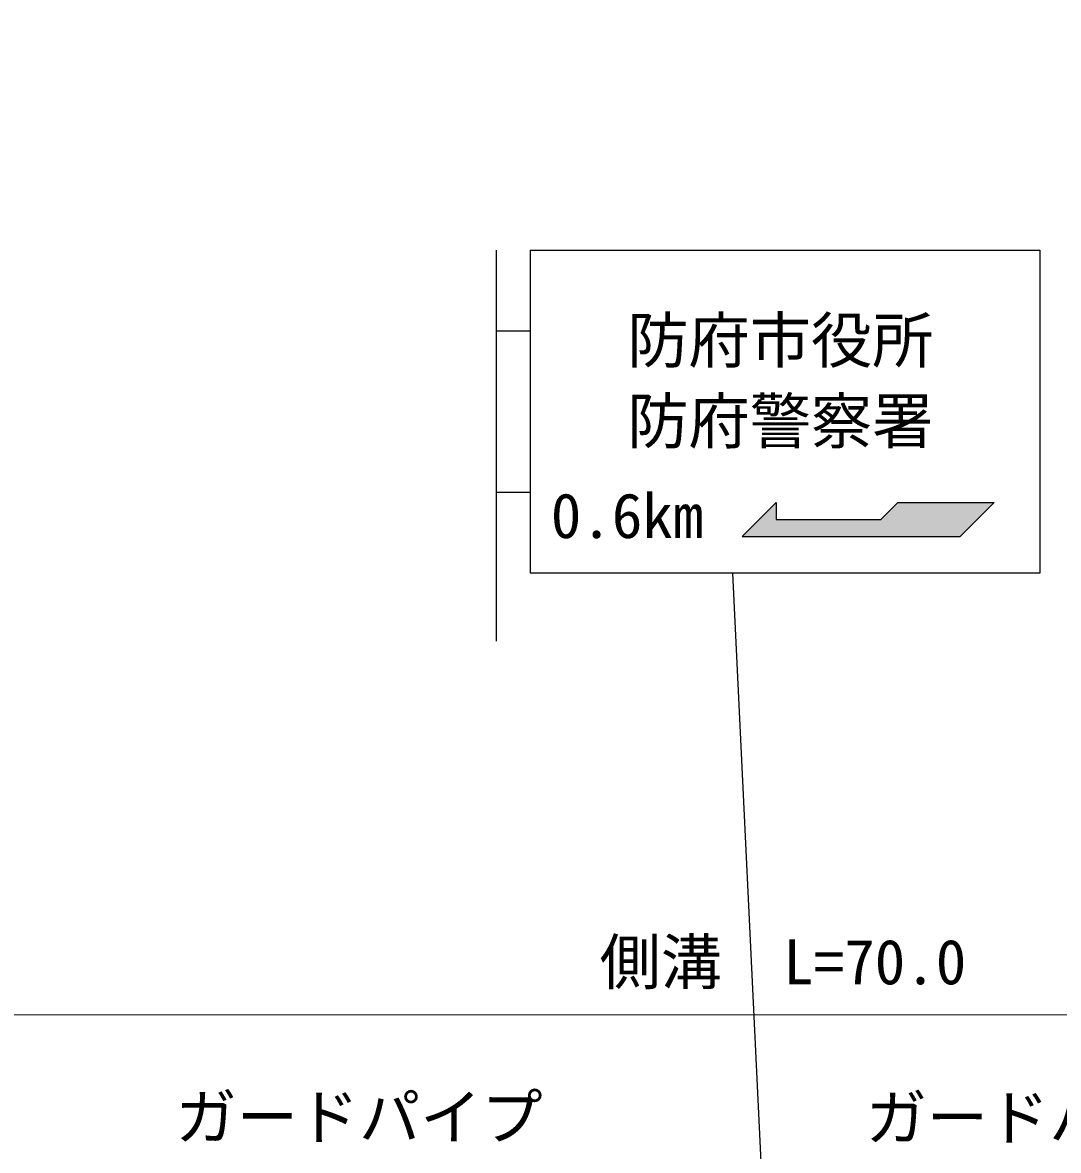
# Model space of a CAD drawing. Units: millimetres, scale not verified. Extents: x -55602354 to 84056675, y -218924267 to 380000.
# Drawn here: x 461548 to 492026, y 308492 to 341667 of the extents above; entities that cross this region are included whole.
import ezdxf
from ezdxf.enums import TextEntityAlignment as Align

# ---------------------------------------------------------------- set-up
doc = ezdxf.new("R2010")
doc.units = ezdxf.units.MM
doc.header["$LTSCALE"] = 1000
doc.layers.add('M-STR-HTXT', color=7, linetype='Continuous', lineweight=13)
doc.layers.add('M-STR-STRC', color=7, linetype='Continuous', lineweight=25)
doc.styles.add('ＭＳ ゴシック', font='')
doc.styles.get('ＭＳ ゴシック').set_extended_font_data('MS Gothic')

msp = doc.modelspace()

# ---------------------------------------------------------------- hatches: boundary and pattern name
at = {"layer": 'M-STR-STRC'}
for points in [[(-55594916, -215317041, 1), (-55594610, -215317070, 1), (-55594305, -215317098, 1), (-55580797, -215307366, 0.41421), (-55580889, -215307431, 0.41421), (-55580745, -215307064, 0.41421), (-55580837, -215307129, 0.41421), (-55580692, -215306761, 0.41421), (-55580785, -215306827, 0.41421), (-55566345, -215305448, 1), (-55566384, -215305752, 1), (-55566423, -215306056, 1), (-55597548, -215332337, 0.41421), (-55597635, -215332409, 0.41421), (-55597517, -215332032, 0.41421), (-55597604, -215332103, 0.41421), (-55597486, -215331727, 0.41421), (-55597573, -215331798, 0.41421), (-55585677, -215342470, 0.41421), (-55585743, -215342562, 0.41421), (-55585726, -215342167, 0.41421), (-55585792, -215342259, 0.41421), (-55585774, -215341865, 0.41421), (-55585841, -215341956, 0.41421), (-55571762, -215344566, 1), (-55571732, -215344261, 1), (-55571703, -215343956, 1), (-55559075, -215335789, 1), (-55559380, -215335758, 1), (-55559685, -215335727, 1), (-55555688, -215322973, 1), (-55555727, -215323277, 1), (-55555767, -215323581, 1), (-55393271, -215354691, 1), (-55393233, -215354387, 1), (-55393196, -215354083, 1), (-55410449, -215351682, 1), (-55410411, -215351378, 1), (-55410374, -215351073, 1), (-55407336, -215338454, 1), (-55407557, -215338427, 1), (-55407777, -215338399, 1), (-55271677, -215370690, 1), (-55271982, -215370659, 1), (-55272287, -215370628, 1), (-55266346, -215358322, 1), (-55266377, -215358627, 1), (-55266407, -215358932, 1), (-55289179, -215367259, 1), (-55289140, -215366955, 1), (-55289100, -215366651, 1), (571140, 349427, -0.39598), (571140, 349427), (571140, 348155), (571851, 348154), (573112, 350484, 0.38568), (573112, 350484)], [(489138, 326552), (490138, 327552), (487300, 327552), (486800, 327052), (483718, 327052), (483718, 327552), (482718, 326552)]]:
    msp.add_hatch(color=256, dxfattribs=at).paths.add_polyline_path(points)

# ---------------------------------------------------------------- linework, layer by layer
at = {"layer": 'M-STR-HTXT'}
msp.add_line((447897, 312482), (515662, 312482), dxfattribs=at)
at = {"layer": 'M-STR-STRC'}
for p, q in [((475482, 334976), (475482, 323476)), ((476482, 334976), (491482, 334976)), ((476482, 334976), (476482, 325476)), ((491482, 334976), (491482, 325476)), ((475482, 332601), (476482, 332601)), ((475482, 327851), (476482, 327851)), ((482718, 326552), (483718, 327552)), ((483718, 327552), (483718, 327052)), ((486800, 327052), (487300, 327552)), ((487300, 327552), (490138, 327552)), ((489138, 326552), (490138, 327552)), ((483718, 327052), (486800, 327052)), ((482718, 326552), (489138, 326552)), ((491482, 325476), (476482, 325476)), ((484558, 281580), (482444, 325476))]:
    msp.add_line(p, q, dxfattribs=at)

# ---------------------------------------------------------------- texts
at = {"layer": 'M-STR-HTXT', "style": 'ＭＳ ゴシック'}
for s, p in [('側溝\u3000L=70.0', (483920, 312982)), ('ガードパイプ', (471448, 308423)), ('ガードパイプ', (491755, 308404))]:
    msp.add_text(s, height=1320, dxfattribs=at).set_placement(p, align=Align.BOTTOM_CENTER)
at = {"layer": 'M-STR-STRC', "style": 'ＭＳ ゴシック'}
for s, p in [('防府市役所', (483844, 332321)), ('防府警察署', (483844, 329946)), ('0.6km', (479335, 327164))]:
    msp.add_text(s, height=1320, dxfattribs=at).set_placement(p, align=Align.MIDDLE_CENTER)

doc.saveas('drawing.dxf')
